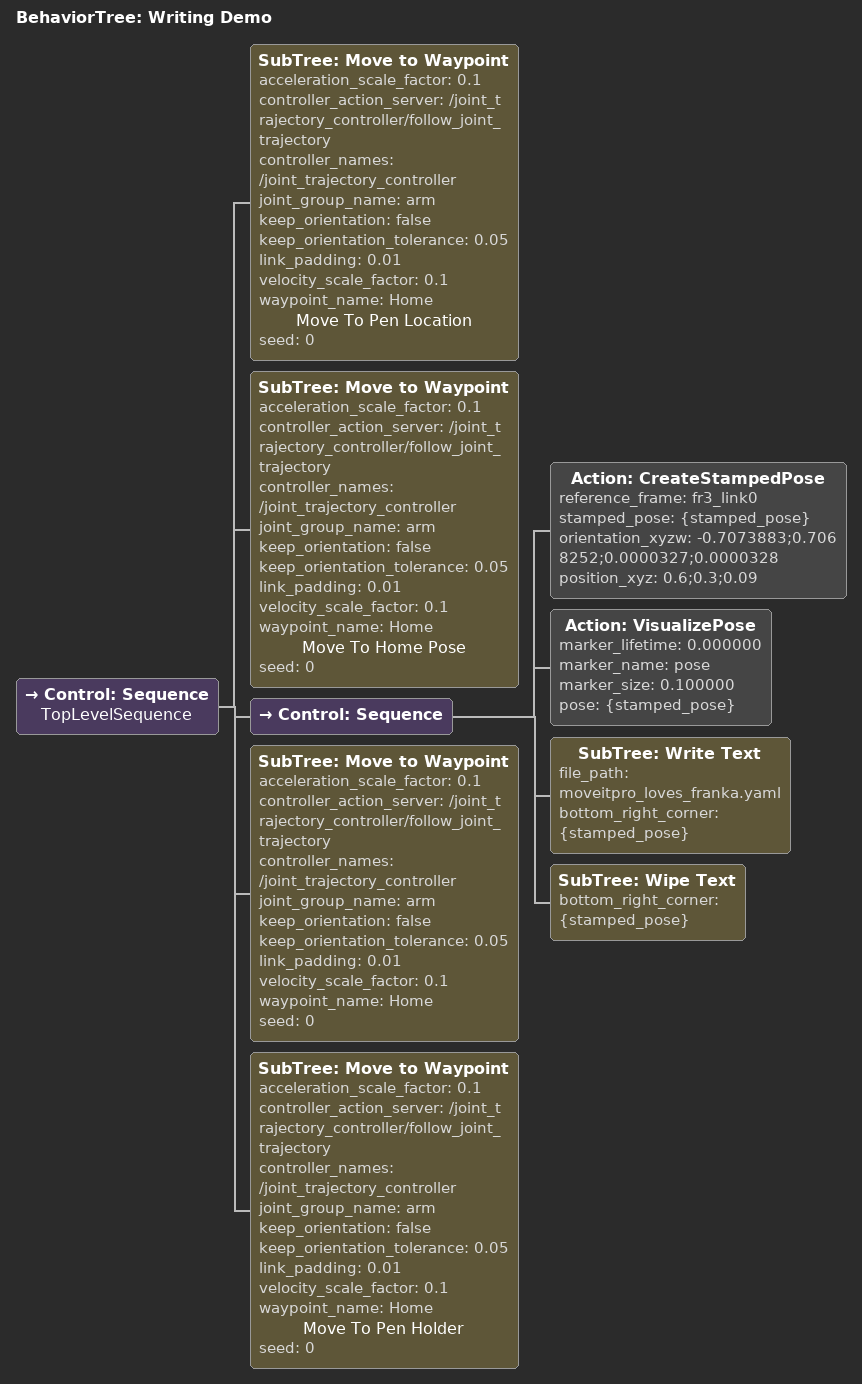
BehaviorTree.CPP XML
<?xml version='1.0' encoding='UTF-8'?>
<root BTCPP_format="4" main_tree_to_execute="Writing Demo">
  <BehaviorTree ID="Writing Demo" _description="Pick up a pen, draw a text on a flat surface, and place the pen back.">
    <Control ID="Sequence" name="TopLevelSequence">
      <SubTree ID="Move to Waypoint" acceleration_scale_factor="0.1" controller_action_server="/joint_trajectory_controller/follow_joint_trajectory" controller_names="/joint_trajectory_controller" joint_group_name="arm" keep_orientation="false" keep_orientation_tolerance="0.05" link_padding="0.01" velocity_scale_factor="0.1" waypoint_name="Home" name="Move To Pen Location" seed="0"/>
      <SubTree ID="Move to Waypoint" acceleration_scale_factor="0.1" controller_action_server="/joint_trajectory_controller/follow_joint_trajectory" controller_names="/joint_trajectory_controller" joint_group_name="arm" keep_orientation="false" keep_orientation_tolerance="0.05" link_padding="0.01" velocity_scale_factor="0.1" waypoint_name="Home" name="Move To Home Pose" seed="0"/>
      <Control ID="Sequence">
        <Action ID="CreateStampedPose" reference_frame="fr3_link0" stamped_pose="{stamped_pose}" orientation_xyzw="-0.7073883;0.7068252;0.0000327;0.0000328" position_xyz="0.6;0.3;0.09"/>
        <Action ID="VisualizePose" marker_lifetime="0.000000" marker_name="pose" marker_size="0.100000" pose="{stamped_pose}"/>
        <SubTree ID="Write Text" file_path="moveitpro_loves_franka.yaml" bottom_right_corner="{stamped_pose}"/>
        <SubTree ID="Wipe Text" bottom_right_corner="{stamped_pose}"/>
      </Control>
      <SubTree ID="Move to Waypoint" acceleration_scale_factor="0.1" controller_action_server="/joint_trajectory_controller/follow_joint_trajectory" controller_names="/joint_trajectory_controller" joint_group_name="arm" keep_orientation="false" keep_orientation_tolerance="0.05" link_padding="0.01" velocity_scale_factor="0.1" waypoint_name="Home" seed="0"/>
      <SubTree ID="Move to Waypoint" acceleration_scale_factor="0.1" controller_action_server="/joint_trajectory_controller/follow_joint_trajectory" controller_names="/joint_trajectory_controller" joint_group_name="arm" keep_orientation="false" keep_orientation_tolerance="0.05" link_padding="0.01" velocity_scale_factor="0.1" waypoint_name="Home" name="Move To Pen Holder" seed="0"/>
    </Control>
  </BehaviorTree>
</root>
